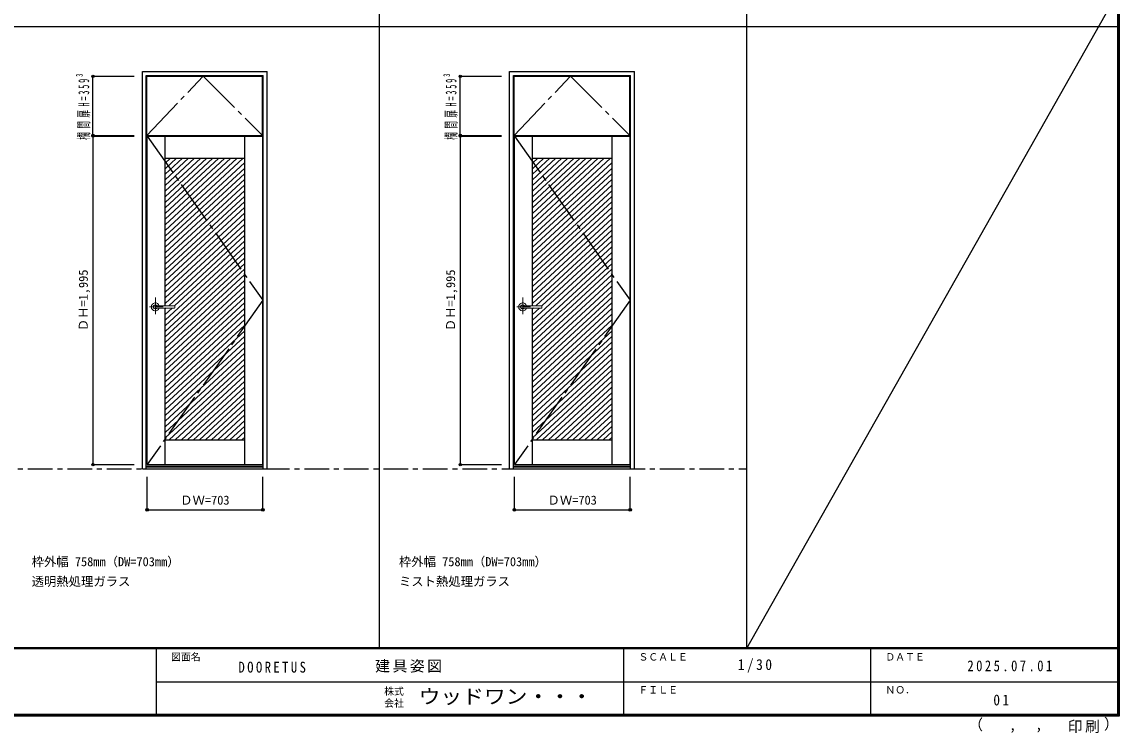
# Model space of a CAD drawing. Units: millimetres, scale not verified. Extents: x -6000 to 5700, y -4307 to 4260.
# Drawn here: x -966 to 5700, y -4307 to 12 of the extents above; entities that cross this region are included whole.
import ezdxf
from ezdxf.enums import TextEntityAlignment as Align

# ---------------------------------------------------------------- set-up
doc = ezdxf.new("R2010")
doc.units = ezdxf.units.MM
doc.header["$LTSCALE"] = 30
doc.header["$PDMODE"] = 32
doc.header["$PDSIZE"] = 15
doc.linetypes.add('CHAIN1', pattern=[8, 5, -1, 1, -1])
doc.linetypes.add('CHAIN2', pattern=[12, 9, -1, 1, -1])
for name, color, linetype in [('0-1_通り芯', 7, 'CHAIN1'), ('0-2_扉', 7, 'Continuous'), ('0-4_枠', 3, 'Continuous'), ('0-7', 7, 'CHAIN2'), ('0-A_文字', 7, 'Continuous'), ('0-B_寸法', 7, 'Continuous'), ('0-C_ハッチ', 4, 'Continuous'), ('F-1_枠', 6, 'Continuous'), ('F-A_文字', 7, 'Continuous')]:
    doc.layers.add(name, color=color, linetype=linetype)
doc.layers.add('0-5_レバー', color=7, linetype='Continuous', lineweight=18)
doc.styles.add('ＭＳ ゴシック', font='')
doc.styles.get('ＭＳ ゴシック').set_extended_font_data('MS Gothic')

msp = doc.modelspace()

# ---------------------------------------------------------------- linework, layer by layer
at = {"layer": '0-1_通り芯'}
msp.add_line((-5490, -2701.25), (3436.4, -2701.25), dxfattribs=at)
at = {"layer": '0-2_扉', "color": 3}
for p, q in [((-206.7, -318.25), (496.3, -318.25)), ((-206.7, -677.25), (-206.7, -318.25)), ((496.3, -677.25), (496.3, -318.25)), ((2024.9, -318.25), (2727.9, -318.25)), ((2024.9, -677.25), (2024.9, -318.25)), ((2727.9, -677.25), (2727.9, -318.25)), ((-206.7, -677.25), (496.3, -677.25)), ((2024.9, -677.25), (2727.9, -677.25))]:
    msp.add_line(p, q, dxfattribs=at)
at = {"layer": '0-2_扉'}
for p, q in [((-205.2, -2676.25), (-205.2, -681.25)), ((-205.2, -681.25), (497.8, -681.25)), ((-95.2, -1711.75), (-95.2, -681.25)), ((387.8, -2676.25), (387.8, -681.25)), ((2026.4, -2676.25), (2026.4, -681.25)), ((2026.4, -681.25), (2729.4, -681.25)), ((2136.4, -1711.75), (2136.4, -681.25)), ((2619.4, -2676.25), (2619.4, -681.25)), ((-95.2, -816.25), (387.8, -816.25)), ((2136.4, -816.25), (2619.4, -816.25)), ((-95.2, -2676.25), (-95.2, -1725.75)), ((2136.4, -2676.25), (2136.4, -1725.75)), ((-95.2, -2526.25), (387.8, -2526.25)), ((2136.4, -2526.25), (2619.4, -2526.25))]:
    msp.add_line(p, q, dxfattribs=at)
for points in [[(-205.2, -2676.25), (497.8, -2676.25), (497.8, -681.25)], [(2026.4, -2676.25), (2729.4, -2676.25), (2729.4, -681.25)]]:
    msp.add_lwpolyline(points, dxfattribs=at)
at = {"layer": '0-4_枠'}
for p, q in [((-234.2, -289.25), (523.8, -289.25)), ((-234.2, -2701.25), (-234.2, -289.25)), ((-210.2, -313.25), (499.8, -313.25)), ((-210.2, -2701.25), (-210.2, -313.25)), ((499.8, -2701.25), (499.8, -313.25)), ((523.8, -2701.25), (523.8, -289.25)), ((1997.4, -289.25), (2755.4, -289.25)), ((1997.4, -2701.25), (1997.4, -289.25)), ((2021.4, -313.25), (2731.4, -313.25)), ((2021.4, -2701.25), (2021.4, -313.25)), ((2731.4, -2701.25), (2731.4, -313.25)), ((2755.4, -2701.25), (2755.4, -289.25)), ((-234.2, -2701.25), (523.8, -2701.25)), ((-210.2, -2686.25), (499.8, -2686.25)), ((-210.2, -2689.25), (499.8, -2689.25)), ((1997.4, -2701.25), (2755.4, -2701.25)), ((2021.4, -2686.25), (2731.4, -2686.25)), ((2021.4, -2689.25), (2731.4, -2689.25))]:
    msp.add_line(p, q, dxfattribs=at)
at = {"layer": '0-5_レバー', "color": 4, "linetype": 'CHAIN1'}
for p, q in [((-154.7, -1662.29), (-154.7, -1762.14)), ((2076.9, -1662.29), (2076.9, -1762.14)), ((-107.9, -1718.75), (-190.92, -1718.75)), ((2123.7, -1718.75), (2040.68, -1718.75))]:
    msp.add_line(p, q, dxfattribs=at)
at = {"layer": '0-5_レバー'}
for p, q in [((-37.7, -1718.75), (-37.7, -1713.26)), ((-37.7, -1718.75), (-37.7, -1724.25)), ((2193.9, -1718.75), (2193.9, -1713.26)), ((2193.9, -1718.75), (2193.9, -1724.25))]:
    msp.add_line(p, q, dxfattribs=at)
for points in [[(-144.74, -1711.76), (-145.51, -1710.97), (-147.48, -1709.6), (-149.73, -1708.59), (-152.16, -1707.96), (-154.7, -1707.75), (-157.24, -1707.96), (-159.68, -1708.59), (-161.92, -1709.6), (-163.89, -1710.97), (-165.51, -1712.64), (-166.71, -1714.54), (-167.45, -1716.6), (-167.7, -1718.75), (-167.45, -1720.9), (-166.71, -1722.96), (-165.51, -1724.86), (-163.89, -1726.53), (-161.92, -1727.9), (-159.68, -1728.91), (-157.24, -1729.54), (-154.7, -1729.75), (-152.16, -1729.54), (-149.73, -1728.91), (-147.48, -1727.9), (-145.51, -1726.53), (-144.75, -1725.74)], [(-39.2, -1711.75), (-48.93, -1711.75), (-59.11, -1711.75), (-68.71, -1711.75), (-77.7, -1711.75), (-86.11, -1711.75), (-93.92, -1711.75), (-100.74, -1711.75), (-107.04, -1711.75), (-112.81, -1711.75), (-118.05, -1711.75), (-122.84, -1711.75), (-127.5, -1711.75), (-131.7, -1711.75), (-135.45, -1711.75), (-137.45, -1711.75), (-139.3, -1711.75), (-141.31, -1711.76), (-143.72, -1711.76), (-145.21, -1711.76), (-146.75, -1711.76), (-148.27, -1711.76), (-149.37, -1711.76), (-149.83, -1711.76), (-149.83, -1711.77)], [(-149.68, -1725.74), (-149.55, -1725.74), (-149.11, -1725.75), (-148.39, -1725.74), (-147.37, -1725.74), (-146.11, -1725.74), (-144.76, -1725.74), (-141.9, -1725.74), (-138.92, -1725.75), (-135.9, -1725.75), (-132.86, -1725.75), (-129.79, -1725.75), (-126.71, -1725.75), (-122.71, -1725.75), (-118.3, -1725.75), (-113.33, -1725.75), (-107.8, -1725.75), (-101.71, -1725.75), (-95.06, -1725.75), (-87.85, -1725.75), (-79.26, -1725.75), (-70, -1725.75), (-60.07, -1725.75), (-49.45, -1725.75), (-39.2, -1725.75)], [(-39.2, -1711.75), (-48.28, -1711.75), (-48.68, -1711.75)], [(2086.86, -1711.76), (2086.09, -1710.97), (2084.12, -1709.6), (2081.87, -1708.59), (2079.44, -1707.96), (2076.9, -1707.75), (2074.36, -1707.96), (2071.92, -1708.59), (2069.68, -1709.6), (2067.71, -1710.97), (2066.09, -1712.64), (2064.89, -1714.54), (2064.15, -1716.6), (2063.9, -1718.75), (2064.15, -1720.9), (2064.89, -1722.96), (2066.09, -1724.86), (2067.71, -1726.53), (2069.68, -1727.9), (2071.92, -1728.91), (2074.36, -1729.54), (2076.9, -1729.75), (2079.44, -1729.54), (2081.87, -1728.91), (2084.12, -1727.9), (2086.09, -1726.53), (2086.86, -1725.74)], [(2192.4, -1711.75), (2182.67, -1711.75), (2172.49, -1711.75), (2162.89, -1711.75), (2153.9, -1711.75), (2145.49, -1711.75), (2137.68, -1711.75), (2130.86, -1711.75), (2124.56, -1711.75), (2118.79, -1711.75), (2113.55, -1711.75), (2108.76, -1711.75), (2104.1, -1711.75), (2099.9, -1711.75), (2096.15, -1711.75), (2094.15, -1711.75), (2092.3, -1711.75), (2090.29, -1711.76), (2087.88, -1711.76), (2086.39, -1711.76), (2084.85, -1711.76), (2083.33, -1711.76), (2082.23, -1711.76), (2081.77, -1711.76), (2081.77, -1711.77)], [(2081.92, -1725.74), (2082.05, -1725.74), (2082.49, -1725.75), (2083.21, -1725.74), (2084.23, -1725.74), (2085.49, -1725.74), (2086.84, -1725.74), (2089.7, -1725.74), (2092.68, -1725.75), (2095.7, -1725.75), (2098.74, -1725.75), (2101.81, -1725.75), (2104.89, -1725.75), (2108.89, -1725.75), (2113.3, -1725.75), (2118.27, -1725.75), (2123.8, -1725.75), (2129.89, -1725.75), (2136.54, -1725.75), (2143.75, -1725.75), (2152.34, -1725.75), (2161.6, -1725.75), (2171.54, -1725.75), (2182.15, -1725.75), (2192.4, -1725.75)], [(2192.4, -1711.75), (2183.32, -1711.75), (2182.92, -1711.75)]]:
    msp.add_lwpolyline(points, dxfattribs=at)
for centre, radius, start, end in [((-154.7, -1718.75), 24.55, 16.59952, 343.36736), ((-39.2, -1713.25), 1.5, 0.00847, 89.9163), ((-39.2, -1713.25), 1.5, 360, 90.17419), ((-39.2, -1724.25), 1.5, 270.16419, 0), ((-39.2, -1724.25), 1.5, 269.91059, 359.99153), ((2076.9, -1718.75), 24.55, 16.59952, 343.36736), ((2192.4, -1713.25), 1.5, 0.00847, 89.9163), ((2192.4, -1713.25), 1.5, 360, 90.17419), ((2192.4, -1724.25), 1.5, 270.16419, 0), ((2192.4, -1724.25), 1.5, 269.91059, 359.99153)]:
    msp.add_arc(centre, radius, start, end, dxfattribs=at)
at = {"layer": '0-7'}
for p, q in [((-206.7, -677.25), (134.8, -318.25)), ((134.8, -318.25), (496.3, -677.25)), ((2024.9, -677.25), (2366.4, -318.25)), ((2366.4, -318.25), (2727.9, -677.25))]:
    msp.add_line(p, q, dxfattribs=at)
for points in [[(-205.2, -681.25), (497.8, -1678.75), (-205.2, -2676.25)], [(2026.4, -681.25), (2729.4, -1678.75), (2026.4, -2676.25)]]:
    msp.add_lwpolyline(points, dxfattribs=at)
at = {"layer": '0-B_寸法', "color": 4}
for p, q in [((-534.2, -318.25), (-284.2, -318.25)), ((-534.2, -677.25), (-534.2, -318.25)), ((1697.4, -318.25), (1947.4, -318.25)), ((1697.4, -677.25), (1697.4, -318.25)), ((-534.2, -677.25), (-284.2, -677.25)), ((-534.2, -681.25), (-534.2, -2676.25)), ((-534.2, -681.25), (-284.2, -681.25)), ((1697.4, -677.25), (1947.4, -677.25)), ((1697.4, -681.25), (1697.4, -2676.25)), ((1697.4, -681.25), (1947.4, -681.25)), ((-534.2, -2676.25), (-284.2, -2676.25)), ((1697.4, -2676.25), (1947.4, -2676.25)), ((-205.2, -2951.25), (-205.2, -2751.25)), ((2026.4, -2951.25), (2026.4, -2751.25))]:
    msp.add_line(p, q, dxfattribs=at)
for points in [[(-205.2, -2951.25), (497.8, -2951.25), (497.8, -2751.25)], [(2026.4, -2951.25), (2729.4, -2951.25), (2729.4, -2751.25)]]:
    msp.add_lwpolyline(points, dxfattribs=at)
at = {"layer": '0-B_寸法'}
for p in [(-534.2, -318.25), (1697.4, -318.25), (-534.2, -677.25), (-534.2, -681.25), (1697.4, -677.25), (1697.4, -681.25), (-534.2, -2676.25), (1697.4, -2676.25), (-205.2, -2951.25), (497.8, -2951.25), (2026.4, -2951.25), (2729.4, -2951.25)]:
    msp.add_point(p, dxfattribs=at)
at = {"layer": '0-C_ハッチ'}
for p, q in [((-27.06, -816.25), (-95.2, -879.35)), ((9.74, -816.25), (-95.2, -913.42)), ((46.54, -816.25), (-95.2, -947.49)), ((83.33, -816.25), (-95.2, -981.56)), ((-63.85, -816.25), (-95.2, -845.28)), ((120.13, -816.25), (-95.2, -1015.63)), ((156.93, -816.25), (-95.2, -1049.7)), ((193.72, -816.25), (-95.2, -1083.77)), ((230.52, -816.25), (-95.2, -1117.84)), ((267.32, -816.25), (-95.2, -1151.92)), ((304.11, -816.25), (-95.2, -1185.99)), ((340.91, -816.25), (-95.2, -1220.06)), ((377.71, -816.25), (-95.2, -1254.13)), ((387.8, -840.98), (-95.2, -1288.2)), ((2204.54, -816.25), (2136.4, -879.35)), ((2241.34, -816.25), (2136.4, -913.42)), ((2278.14, -816.25), (2136.4, -947.49)), ((2314.93, -816.25), (2136.4, -981.56)), ((2167.75, -816.25), (2136.4, -845.28)), ((2351.73, -816.25), (2136.4, -1015.63)), ((2388.53, -816.25), (2136.4, -1049.7)), ((2425.32, -816.25), (2136.4, -1083.77)), ((2462.12, -816.25), (2136.4, -1117.84)), ((2498.92, -816.25), (2136.4, -1151.92)), ((2535.71, -816.25), (2136.4, -1185.99)), ((2572.51, -816.25), (2136.4, -1220.06)), ((2609.31, -816.25), (2136.4, -1254.13)), ((2619.4, -840.98), (2136.4, -1288.2)), ((387.8, -875.05), (-95.2, -1322.27)), ((387.8, -909.12), (-95.2, -1356.34)), ((2619.4, -875.05), (2136.4, -1322.27)), ((2619.4, -909.12), (2136.4, -1356.34)), ((387.8, -943.19), (-95.2, -1390.41)), ((387.8, -977.26), (-95.2, -1424.48)), ((2619.4, -943.19), (2136.4, -1390.41)), ((2619.4, -977.26), (2136.4, -1424.48)), ((387.8, -1011.33), (-95.2, -1458.55)), ((387.8, -1045.4), (-95.2, -1492.63)), ((2619.4, -1011.33), (2136.4, -1458.55)), ((2619.4, -1045.4), (2136.4, -1492.63)), ((387.8, -1079.47), (-95.2, -1526.7)), ((387.8, -1113.55), (-95.2, -1560.77)), ((2619.4, -1079.47), (2136.4, -1526.7)), ((2619.4, -1113.55), (2136.4, -1560.77)), ((387.8, -1147.62), (-95.2, -1594.84)), ((387.8, -1181.69), (-95.2, -1628.91)), ((2619.4, -1147.62), (2136.4, -1594.84)), ((2619.4, -1181.69), (2136.4, -1628.91)), ((387.8, -1215.76), (-95.2, -1662.98)), ((387.8, -1249.83), (-95.2, -1697.05)), ((2619.4, -1215.76), (2136.4, -1662.98)), ((2619.4, -1249.83), (2136.4, -1697.05)), ((387.8, -1283.9), (-74.28, -1711.75)), ((387.8, -1317.97), (-38.05, -1712.28)), ((2619.4, -1283.9), (2157.32, -1711.75)), ((2619.4, -1317.97), (2193.55, -1712.28)), ((387.8, -1352.04), (-95.2, -1799.27)), ((387.8, -1386.11), (-95.2, -1833.34)), ((2619.4, -1352.04), (2136.4, -1799.27)), ((2619.4, -1386.11), (2136.4, -1833.34)), ((387.8, -1420.19), (-95.2, -1867.41)), ((387.8, -1454.26), (-95.2, -1901.48)), ((2619.4, -1420.19), (2136.4, -1867.41)), ((2619.4, -1454.26), (2136.4, -1901.48)), ((387.8, -1488.33), (-95.2, -1935.55)), ((387.8, -1522.4), (-95.2, -1969.62)), ((2619.4, -1488.33), (2136.4, -1935.55)), ((2619.4, -1522.4), (2136.4, -1969.62)), ((387.8, -1556.47), (-95.2, -2003.69)), ((387.8, -1590.54), (-95.2, -2037.76)), ((2619.4, -1556.47), (2136.4, -2003.69)), ((2619.4, -1590.54), (2136.4, -2037.76)), ((387.8, -1624.61), (-95.2, -2071.83)), ((387.8, -1658.68), (-95.2, -2105.9)), ((2619.4, -1624.61), (2136.4, -2071.83)), ((2619.4, -1658.68), (2136.4, -2105.9)), ((387.8, -1692.75), (-95.2, -2139.98)), ((-89.4, -1725.75), (-95.2, -1731.12)), ((-52.6, -1725.75), (-95.2, -1765.19)), ((387.8, -1726.82), (-95.2, -2174.05)), ((2619.4, -1692.75), (2136.4, -2139.98)), ((2142.2, -1725.75), (2136.4, -1731.12)), ((2179, -1725.75), (2136.4, -1765.19)), ((2619.4, -1726.82), (2136.4, -2174.05)), ((387.8, -1760.9), (-95.2, -2208.12)), ((387.8, -1794.97), (-95.2, -2242.19)), ((2619.4, -1760.9), (2136.4, -2208.12)), ((2619.4, -1794.97), (2136.4, -2242.19)), ((387.8, -1829.04), (-95.2, -2276.26)), ((387.8, -1863.11), (-95.2, -2310.33)), ((2619.4, -1829.04), (2136.4, -2276.26)), ((2619.4, -1863.11), (2136.4, -2310.33)), ((387.8, -1897.18), (-95.2, -2344.4)), ((387.8, -1931.25), (-95.2, -2378.47)), ((2619.4, -1897.18), (2136.4, -2344.4)), ((2619.4, -1931.25), (2136.4, -2378.47)), ((387.8, -1965.32), (-95.2, -2412.54)), ((387.8, -1999.39), (-95.2, -2446.62)), ((2619.4, -1965.32), (2136.4, -2412.54)), ((2619.4, -1999.39), (2136.4, -2446.62)), ((387.8, -2033.46), (-95.2, -2480.69)), ((2619.4, -2033.46), (2136.4, -2480.69)), ((387.8, -2067.54), (-95.2, -2514.76)), ((387.8, -2101.61), (-70.82, -2526.25)), ((2619.4, -2067.54), (2136.4, -2514.76)), ((2619.4, -2101.61), (2160.78, -2526.25)), ((387.8, -2135.68), (-34.02, -2526.25)), ((387.8, -2169.75), (2.78, -2526.25)), ((2619.4, -2135.68), (2197.58, -2526.25)), ((2619.4, -2169.75), (2234.38, -2526.25)), ((387.8, -2203.82), (39.57, -2526.25)), ((387.8, -2237.89), (76.37, -2526.25)), ((2619.4, -2203.82), (2271.17, -2526.25)), ((2619.4, -2237.89), (2307.97, -2526.25)), ((387.8, -2271.96), (113.17, -2526.25)), ((387.8, -2306.03), (149.96, -2526.25)), ((2619.4, -2271.96), (2344.77, -2526.25)), ((2619.4, -2306.03), (2381.56, -2526.25)), ((387.8, -2340.1), (186.76, -2526.25)), ((387.8, -2374.17), (223.56, -2526.25)), ((2619.4, -2340.1), (2418.36, -2526.25)), ((2619.4, -2374.17), (2455.16, -2526.25)), ((387.8, -2408.25), (260.35, -2526.25)), ((387.8, -2442.32), (297.15, -2526.25)), ((2619.4, -2408.25), (2491.96, -2526.25)), ((2619.4, -2442.32), (2528.75, -2526.25)), ((387.8, -2476.39), (333.95, -2526.25)), ((387.8, -2510.46), (370.75, -2526.25)), ((2619.4, -2476.39), (2565.55, -2526.25)), ((2619.4, -2510.46), (2602.35, -2526.25))]:
    msp.add_line(p, q, dxfattribs=at)
at = {"layer": 'F-1_枠'}
for p, q in [((1204.8, 4175), (1204.8, -3790)), ((3436.4, 4175), (3436.4, -3790)), ((5690, 4175), (5690, -4205)), ((5695, 4175), (5695, -4205)), ((5700, 4175), (5700, -4205)), ((-6000, -15.5), (5700, -15.5)), ((5700, -3790), (-6000, -3790)), ((5700, -3795), (-6000, -3795)), ((-150, -3795), (-150, -4195)), ((2690, -3795), (2690, -4195)), ((4190, -3795), (4190, -4195)), ((-150, -3995), (5690, -3995.01)), ((5700, -4195), (-6000, -4195)), ((5700, -4200), (-6000, -4200)), ((5700, -4205), (-6000, -4205))]:
    msp.add_line(p, q, dxfattribs=at)
at = {"layer": 'F-A_文字'}
msp.add_line((3436.4, -3796), (5690, 184.5), dxfattribs=at)

# ---------------------------------------------------------------- texts
at = {"layer": '0-A_文字', "style": 'ＭＳ ゴシック'}
for s, p in [('枠外幅 758mm（DW=703mm）', (-906.8, -3310)), ('枠外幅 758mm（DW=703mm）', (1324.8, -3310)), ('透明熱処理ガラス', (-906.8, -3430)), ('ミスト熱処理ガラス', (1324.8, -3430))]:
    msp.add_text(s, height=54.99, dxfattribs=at).set_placement(p, align=Align.BOTTOM_LEFT)
at = {"layer": '0-B_寸法', "style": 'ＭＳ ゴシック'}
for p in [(-549.2, -1866.25), (1682.4, -1866.25)]:
    msp.add_text('ＤＨ=1,995', height=54.99, rotation=90, dxfattribs=at).set_placement(p, align=Align.BOTTOM_LEFT)
for p in [(-4.2, -2936.25), (2227.4, -2936.25)]:
    msp.add_text('ＤＷ=703', height=54.99, dxfattribs=at).set_placement(p, align=Align.BOTTOM_LEFT)
at = {"layer": '0-B_寸法', "char_height": 65.98, "attachment_point": 7, "rotation": 90, "style": 'ＭＳ ゴシック'}
for insert in [(-549.2, -704), (1682.4, -704)]:
    msp.add_mtext('\\T1.46;\\W0.5;欄間扉H=359³', dxfattribs=dict(at, insert=insert))
at = {"layer": 'F-A_文字', "style": 'ＭＳ ゴシック'}
for s, height, p in [('図面名', 43.99, (-60, -3880)), ('ＳＣＡＬＥ', 43.99, (2780, -3880)), ('ＤＡＴＥ', 43.99, (4280, -3880)), ('株式', 43.99, (1235, -4089)), ('ＦＩＬＥ', 43.99, (2780, -4080)), ('ＮＯ．', 43.99, (4280, -4080)), ('会社', 43.99, (1235, -4161)), ('（', 65.98, (4784.03, -4308.31)), ('）', 65.98, (5608.4, -4304.13)), (',', 65.98, (5031.28, -4308.31)), (',', 65.98, (5190.2, -4305.53))]:
    msp.add_text(s, height=height, dxfattribs=at).set_placement(p, align=Align.BOTTOM_LEFT)
at = {"layer": 'F-A_文字', "style": 'ＭＳ ゴシック', "width": 1.1}
msp.add_text('ウッドワン・・・', height=87.98, dxfattribs=at).set_placement((1445, -4155), align=Align.BOTTOM_LEFT)
at = {"layer": 'F-A_文字', "char_height": 65.98, "attachment_point": 7, "style": 'ＭＳ ゴシック'}
for s, insert in [('\\T1.17;建具姿図', (1180.42, -3940)), ('\\T1.38;\\W0.9;1/30', (3383.75, -3940)), ('\\T1.39;\\W0.85;DOORETUS', (350, -3940.79)), ('\\T1.39;\\W0.85;2025.07.01', (4778.75, -3932.5)), ('\\T1.36;\\W0.9;01', (4936.25, -4140)), ('\\T1.17;印刷', (5388.15, -4306.92))]:
    msp.add_mtext(s, dxfattribs=dict(at, insert=insert))

doc.saveas('drawing.dxf')
